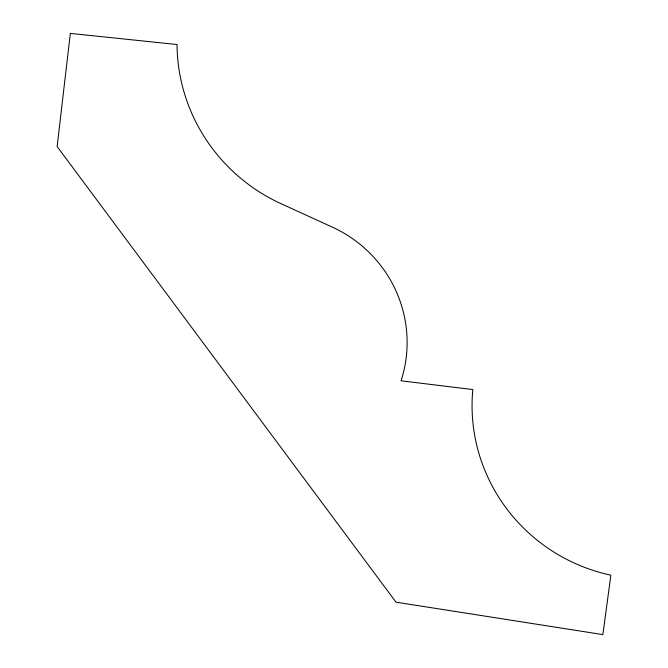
<?xml version="1.0" encoding="UTF-8"?>
<svg xmlns="http://www.w3.org/2000/svg" width="668" height="668" viewBox="0 0 668 668"><rect width="100%" height="100%" fill="white"/><g stroke="black" fill="none" stroke-linecap="round" stroke-linejoin="round"><path stroke-width="1" d="M70.34 33.4L57.131 146.559L396.007 602.169L602.862 634.6L610.869 575.173A174.674 171.91 15.9 0 1 472.81 389.553L401.05 380.818A127.964 125.943 15.9 0 0 332.188 227.053L281.27 203.807A178.022 175.208 15.9 0 1 177.028 44.531L70.34 33.4"/></g></svg>
